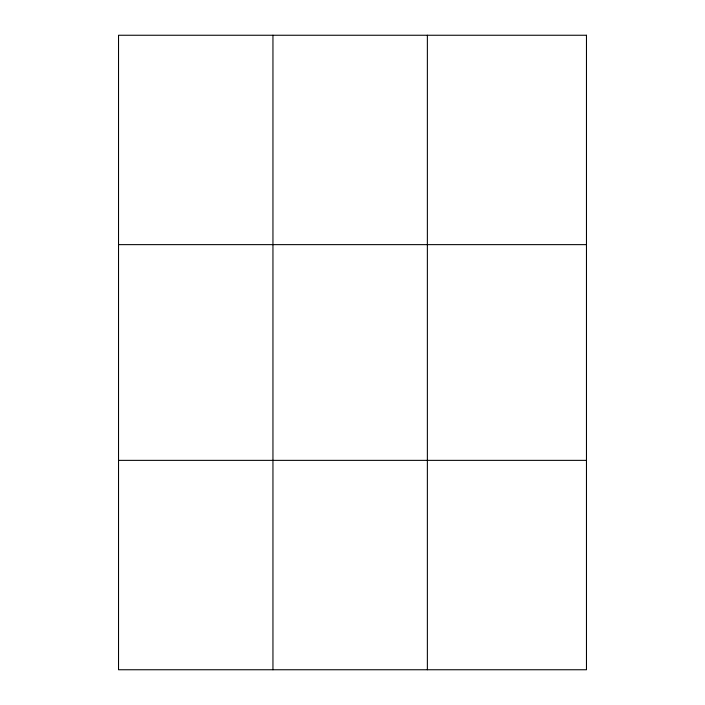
<?xml version="1.0" encoding="UTF-8"?>
<svg xmlns="http://www.w3.org/2000/svg" width="705" height="705" viewBox="0 0 705 705"><rect width="100%" height="100%" fill="white"/><g stroke="black" fill="none" stroke-linecap="round" stroke-linejoin="round"><path stroke-width="1.06" d="M272.95 669.75L272.95 35.25M427.371 669.75L427.371 35.25M118.528 244.635L586.472 244.635M118.528 460.365L586.472 460.365M586.472 35.25L586.472 669.75L118.528 669.75L118.528 35.25L586.472 35.25"/></g></svg>
